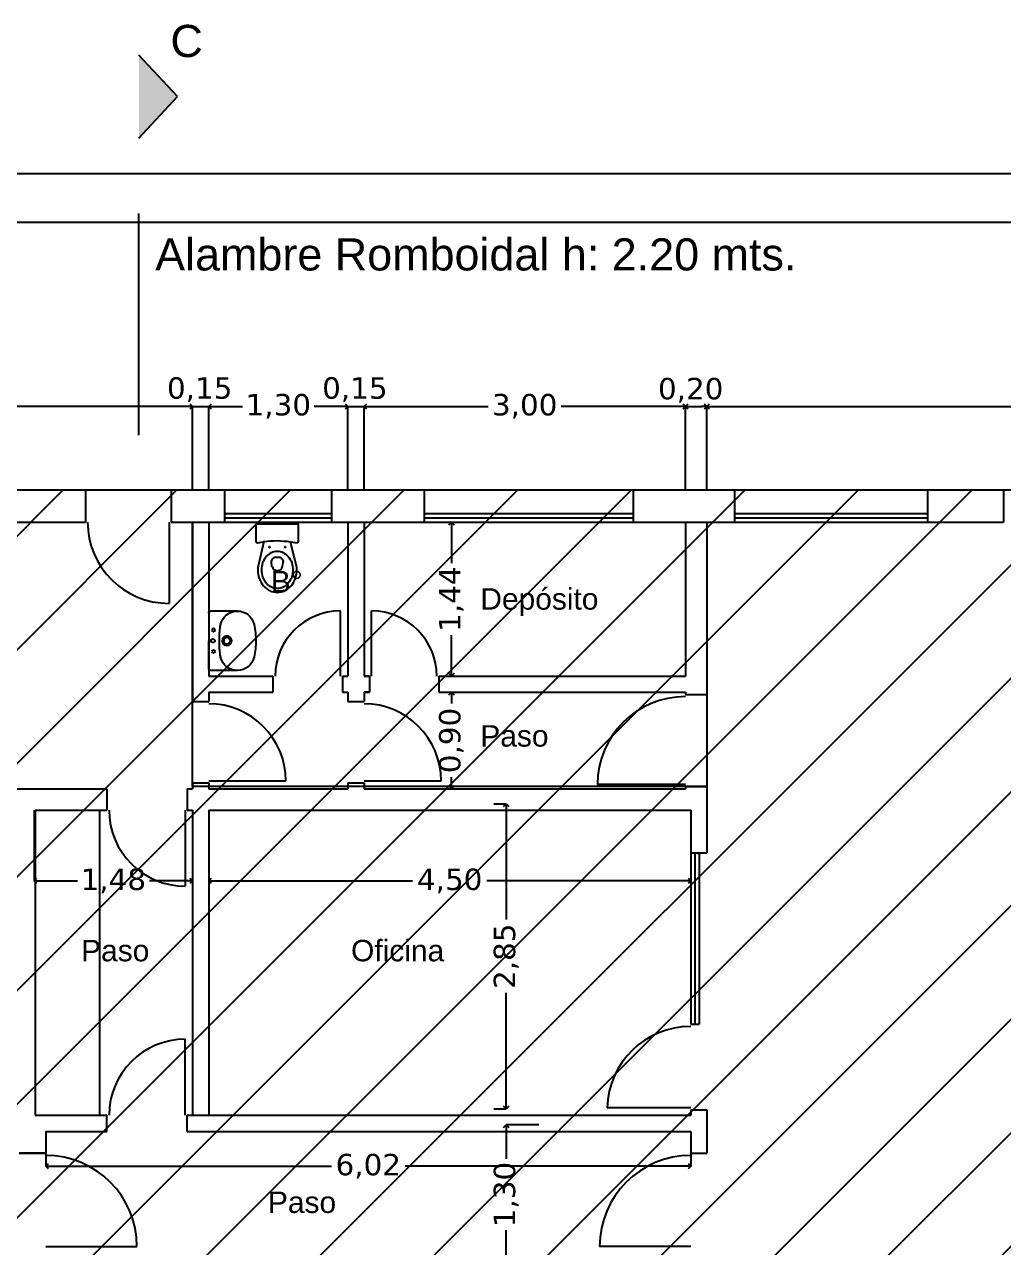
# Model space of a CAD drawing. Header units: inches. Extents: x 17 to 643, y -49 to 16.
# Drawn here: x 27.01 to 36.15, y 4.39 to 15.81 of the extents above; entities that cross this region are included whole.
import ezdxf

# ---------------------------------------------------------------- set-up
doc = ezdxf.new("R2010")
doc.units = ezdxf.units.IN
doc.header["$MEASUREMENT"] = 0
doc.linetypes.add('ACAD_ISO04W100', pattern=[30, 24, -3, 0, -3])
doc.layers.get('Defpoints').update_dxf_attribs({"color": 4})
for name, color, linetype in [('03 Auxiliar 2', 251, 'Continuous'), ('A-ARTEFACTOS', 1, 'Continuous'), ('Capa1', 8, 'Continuous'), ('Capa2', 252, 'Continuous'), ('EXISTENTE', 251, 'Continuous'), ('LINEA AUXIL.', 251, 'Continuous'), ('SANITARIOS', 1, 'Continuous')]:
    doc.layers.add(name, color=color, linetype=linetype)
doc.layers.add('Capa4', color=5, linetype='Continuous', plot=False)
doc.styles.add('cloacal', font='verdana.ttf')
doc.styles.get("Standard").update_dxf_attribs({"font": 'arial.ttf'})
doc.dimstyles.new('cotas-1', dxfattribs={"dimtxt": 0.2, "dimasz": 0.05, "dimexe": 0, "dimexo": 0, "dimgap": 0.05, "dimtad": 0, "dimzin": 1, "dimtxsty": 'cloacal', "dimblk": 'OPEN90', "dimcen": 0.05, "dimclrd": 256, "dimclre": 256, "dimclrt": 256, "dimadec": 0, "dimazin": 0, "dimtfac": 1, "dimtmove": 0, "dimatfit": 3, "dimldrblk": 'OPEN90', "dimfxl": 1, "dimfrac": 2, "dimlwd": -1, "dimarcsym": 0})

# ---------------------------------------------------------------- blocks, each defined once
blk = doc.blocks.new('_Open90')
at = {"color": 0, "linetype": 'ByBlock', "lineweight": -2}
for p, q in [((0, 0), (-1, 0)), ((-0.5, 0.5), (0, 0)), ((0, 0), (-0.5, -0.5))]:
    blk.add_line(p, q, dxfattribs=at)
blk = doc.blocks.new('*D12')
at = {"layer": 'Defpoints', "color": 0, "transparency": 16777216}
for p in [(93.168, 14.415), (17.968, 13.961), (93.168, 13.961)]:
    blk.add_point(p, dxfattribs=at)
at = {"layer": 'LINEA AUXIL.', "lineweight": -2, "transparency": 16777216}
for p, q in [((17.968, 13.961), (17.968, 14.415)), ((93.168, 13.961), (93.168, 14.415))]:
    blk.add_line(p, q, dxfattribs=at)
at = {"layer": 'LINEA AUXIL.', "transparency": 16777216}
for p, q in [((18.018, 14.415), (55.138, 14.415)), ((93.118, 14.415), (55.999, 14.415))]:
    blk.add_line(p, q, dxfattribs=at)
at = {"layer": 'LINEA AUXIL.', "transparency": 16777216, "xscale": 0.05, "yscale": 0.05, "zscale": 0.05, "rotation": 180}
blk.add_blockref('_Open90', (17.968, 14.415), dxfattribs=at)
at = {"layer": 'LINEA AUXIL.', "transparency": 16777216, "xscale": 0.05, "yscale": 0.05, "zscale": 0.05}
blk.add_blockref('_Open90', (93.168, 14.415), dxfattribs=at)
at = {"layer": 'LINEA AUXIL.', "transparency": 16777216, "insert": (55.568, 14.415), "char_height": 0.2, "attachment_point": 5, "style": 'cloacal'}
blk.add_mtext('75,20', dxfattribs=at)
blk = doc.blocks.new('*D27')
at = {"layer": 'Defpoints', "color": 0, "transparency": 16777216}
for p in [(33.378, 12.241), (33.378, 11.461), (46.098, 11.461)]:
    blk.add_point(p, dxfattribs=at)
at = {"layer": 'LINEA AUXIL.', "lineweight": -2, "transparency": 16777216}
for p, q in [((33.378, 11.461), (33.378, 12.241)), ((46.098, 11.461), (46.098, 12.241))]:
    blk.add_line(p, q, dxfattribs=at)
at = {"layer": 'LINEA AUXIL.', "transparency": 16777216}
for p, q in [((33.428, 12.241), (39.316, 12.241)), ((46.048, 12.241), (40.16, 12.241))]:
    blk.add_line(p, q, dxfattribs=at)
at = {"layer": 'LINEA AUXIL.', "transparency": 16777216, "xscale": 0.05, "yscale": 0.05, "zscale": 0.05, "rotation": 180}
blk.add_blockref('_Open90', (33.378, 12.241), dxfattribs=at)
at = {"layer": 'LINEA AUXIL.', "transparency": 16777216, "xscale": 0.05, "yscale": 0.05, "zscale": 0.05}
blk.add_blockref('_Open90', (46.098, 12.241), dxfattribs=at)
at = {"layer": 'LINEA AUXIL.', "transparency": 16777216, "insert": (39.738, 12.241), "char_height": 0.2, "attachment_point": 5, "style": 'cloacal'}
blk.add_mtext('12,72', dxfattribs=at)
blk = doc.blocks.new('*D28')
at = {"layer": 'Defpoints', "color": 0, "transparency": 16777216}
for p in [(30.178, 12.241), (30.178, 11.461), (33.178, 11.461)]:
    blk.add_point(p, dxfattribs=at)
at = {"layer": 'LINEA AUXIL.', "lineweight": -2, "transparency": 16777216}
for p, q in [((30.178, 11.461), (30.178, 12.241)), ((33.178, 11.461), (33.178, 12.241))]:
    blk.add_line(p, q, dxfattribs=at)
at = {"layer": 'LINEA AUXIL.', "transparency": 16777216}
for p, q in [((30.228, 12.241), (31.336, 12.241)), ((33.128, 12.241), (32.02, 12.241))]:
    blk.add_line(p, q, dxfattribs=at)
at = {"layer": 'LINEA AUXIL.', "transparency": 16777216, "xscale": 0.05, "yscale": 0.05, "zscale": 0.05, "rotation": 180}
blk.add_blockref('_Open90', (30.178, 12.241), dxfattribs=at)
at = {"layer": 'LINEA AUXIL.', "transparency": 16777216, "xscale": 0.05, "yscale": 0.05, "zscale": 0.05}
blk.add_blockref('_Open90', (33.178, 12.241), dxfattribs=at)
at = {"layer": 'LINEA AUXIL.', "transparency": 16777216, "insert": (31.678, 12.241), "char_height": 0.2, "attachment_point": 5, "style": 'cloacal'}
blk.add_mtext('3,00', dxfattribs=at)
blk = doc.blocks.new('*D29')
at = {"layer": 'Defpoints', "color": 0, "transparency": 16777216}
for p in [(28.728, 12.241), (28.728, 11.461), (30.028, 11.461)]:
    blk.add_point(p, dxfattribs=at)
at = {"layer": 'LINEA AUXIL.', "lineweight": -2, "transparency": 16777216}
for p, q in [((28.728, 11.461), (28.728, 12.241)), ((30.028, 11.461), (30.028, 12.241))]:
    blk.add_line(p, q, dxfattribs=at)
at = {"layer": 'LINEA AUXIL.', "transparency": 16777216}
for p, q in [((28.778, 12.241), (29.044, 12.241)), ((29.978, 12.241), (29.713, 12.241))]:
    blk.add_line(p, q, dxfattribs=at)
at = {"layer": 'LINEA AUXIL.', "transparency": 16777216, "xscale": 0.05, "yscale": 0.05, "zscale": 0.05, "rotation": 180}
blk.add_blockref('_Open90', (28.728, 12.241), dxfattribs=at)
at = {"layer": 'LINEA AUXIL.', "transparency": 16777216, "xscale": 0.05, "yscale": 0.05, "zscale": 0.05}
blk.add_blockref('_Open90', (30.028, 12.241), dxfattribs=at)
at = {"layer": 'LINEA AUXIL.', "transparency": 16777216, "insert": (29.378, 12.241), "char_height": 0.2, "attachment_point": 5, "style": 'cloacal'}
blk.add_mtext('1,30', dxfattribs=at)
blk = doc.blocks.new('*D30')
at = {"layer": 'Defpoints', "color": 0, "transparency": 16777216}
for p in [(28.578, 12.241), (24.178, 11.461), (28.578, 11.461)]:
    blk.add_point(p, dxfattribs=at)
at = {"layer": 'LINEA AUXIL.', "lineweight": -2, "transparency": 16777216}
for p, q in [((24.178, 11.461), (24.178, 12.241)), ((28.578, 11.461), (28.578, 12.241))]:
    blk.add_line(p, q, dxfattribs=at)
at = {"layer": 'LINEA AUXIL.', "transparency": 16777216}
for p, q in [((24.228, 12.241), (26.03, 12.241)), ((28.528, 12.241), (26.726, 12.241))]:
    blk.add_line(p, q, dxfattribs=at)
at = {"layer": 'LINEA AUXIL.', "transparency": 16777216, "xscale": 0.05, "yscale": 0.05, "zscale": 0.05, "rotation": 180}
blk.add_blockref('_Open90', (24.178, 12.241), dxfattribs=at)
at = {"layer": 'LINEA AUXIL.', "transparency": 16777216, "xscale": 0.05, "yscale": 0.05, "zscale": 0.05}
blk.add_blockref('_Open90', (28.578, 12.241), dxfattribs=at)
at = {"layer": 'LINEA AUXIL.', "transparency": 16777216, "insert": (26.378, 12.241), "char_height": 0.2, "attachment_point": 5, "style": 'cloacal'}
blk.add_mtext('4,40', dxfattribs=at)
blk = doc.blocks.new('*D41')
at = {"layer": 'Defpoints', "color": 0, "transparency": 16777216}
for p in [(27.098, 8.471), (28.578, 8.471), (28.578, 7.809)]:
    blk.add_point(p, dxfattribs=at)
at = {"layer": 'LINEA AUXIL.', "lineweight": -2, "transparency": 16777216}
for p, q in [((27.098, 8.471), (27.098, 7.809)), ((28.578, 8.471), (28.578, 7.809))]:
    blk.add_line(p, q, dxfattribs=at)
at = {"layer": 'LINEA AUXIL.', "transparency": 16777216}
for p, q in [((27.148, 7.809), (27.503, 7.809)), ((28.528, 7.809), (28.174, 7.809))]:
    blk.add_line(p, q, dxfattribs=at)
at = {"layer": 'LINEA AUXIL.', "transparency": 16777216, "xscale": 0.05, "yscale": 0.05, "zscale": 0.05, "rotation": 180}
blk.add_blockref('_Open90', (27.098, 7.809), dxfattribs=at)
at = {"layer": 'LINEA AUXIL.', "transparency": 16777216, "xscale": 0.05, "yscale": 0.05, "zscale": 0.05}
blk.add_blockref('_Open90', (28.578, 7.809), dxfattribs=at)
at = {"layer": 'LINEA AUXIL.', "transparency": 16777216, "insert": (27.838, 7.809), "char_height": 0.2, "attachment_point": 5, "style": 'cloacal'}
blk.add_mtext('1,48', dxfattribs=at)
blk = doc.blocks.new('*D42')
at = {"layer": 'Defpoints', "color": 0, "transparency": 16777216}
for p in [(28.728, 8.471), (33.228, 8.471), (33.228, 7.809)]:
    blk.add_point(p, dxfattribs=at)
at = {"layer": 'LINEA AUXIL.', "lineweight": -2, "transparency": 16777216}
for p, q in [((28.728, 8.471), (28.728, 7.809)), ((33.228, 8.471), (33.228, 7.809))]:
    blk.add_line(p, q, dxfattribs=at)
at = {"layer": 'LINEA AUXIL.', "transparency": 16777216}
for p, q in [((28.778, 7.809), (30.63, 7.809)), ((33.178, 7.809), (31.326, 7.809))]:
    blk.add_line(p, q, dxfattribs=at)
at = {"layer": 'LINEA AUXIL.', "transparency": 16777216, "xscale": 0.05, "yscale": 0.05, "zscale": 0.05, "rotation": 180}
blk.add_blockref('_Open90', (28.728, 7.809), dxfattribs=at)
at = {"layer": 'LINEA AUXIL.', "transparency": 16777216, "xscale": 0.05, "yscale": 0.05, "zscale": 0.05}
blk.add_blockref('_Open90', (33.228, 7.809), dxfattribs=at)
at = {"layer": 'LINEA AUXIL.', "transparency": 16777216, "insert": (30.978, 7.809), "char_height": 0.2, "attachment_point": 5, "style": 'cloacal'}
blk.add_mtext('4,50', dxfattribs=at)
blk = doc.blocks.new('*D45')
at = {"layer": 'Defpoints', "color": 0, "transparency": 16777216}
for p in [(27.208, 5.471), (33.228, 5.471), (33.228, 5.145)]:
    blk.add_point(p, dxfattribs=at)
at = {"layer": 'LINEA AUXIL.', "lineweight": -2, "transparency": 16777216}
for p, q in [((27.208, 5.471), (27.208, 5.145)), ((33.228, 5.471), (33.228, 5.145))]:
    blk.add_line(p, q, dxfattribs=at)
at = {"layer": 'LINEA AUXIL.', "transparency": 16777216}
for p, q in [((27.258, 5.145), (29.874, 5.145)), ((33.178, 5.145), (30.563, 5.145))]:
    blk.add_line(p, q, dxfattribs=at)
at = {"layer": 'LINEA AUXIL.', "transparency": 16777216, "xscale": 0.05, "yscale": 0.05, "zscale": 0.05, "rotation": 180}
blk.add_blockref('_Open90', (27.208, 5.145), dxfattribs=at)
at = {"layer": 'LINEA AUXIL.', "transparency": 16777216, "xscale": 0.05, "yscale": 0.05, "zscale": 0.05}
blk.add_blockref('_Open90', (33.228, 5.145), dxfattribs=at)
at = {"layer": 'LINEA AUXIL.', "transparency": 16777216, "insert": (30.218, 5.145), "char_height": 0.2, "attachment_point": 5, "style": 'cloacal'}
blk.add_mtext('6,02', dxfattribs=at)
blk = doc.blocks.new('*D50')
at = {"layer": 'Defpoints', "color": 0, "transparency": 16777216}
for p in [(31.81, 5.531), (31.505, 4.231), (31.81, 4.231)]:
    blk.add_point(p, dxfattribs=at)
at = {"layer": 'LINEA AUXIL.', "lineweight": -2, "transparency": 16777216}
for p, q in [((31.81, 5.531), (31.505, 5.531)), ((31.81, 4.231), (31.505, 4.231))]:
    blk.add_line(p, q, dxfattribs=at)
at = {"layer": 'LINEA AUXIL.', "transparency": 16777216}
for p, q in [((31.505, 5.481), (31.505, 5.216)), ((31.505, 4.281), (31.505, 4.547))]:
    blk.add_line(p, q, dxfattribs=at)
at = {"layer": 'LINEA AUXIL.', "transparency": 16777216, "xscale": 0.05, "yscale": 0.05, "zscale": 0.05}
for p, rotation in [((31.505, 5.531), 90), ((31.505, 4.231), 270)]:
    blk.add_blockref('_Open90', p, dxfattribs=dict(at, rotation=rotation))
at = {"layer": 'LINEA AUXIL.', "transparency": 16777216, "insert": (31.505, 4.881), "char_height": 0.2, "attachment_point": 5, "rotation": 90, "style": 'cloacal'}
blk.add_mtext('1,30', dxfattribs=at)
blk = doc.blocks.new('*D51')
at = {"layer": 'Defpoints', "color": 0, "transparency": 16777216}
for p in [(31.389, 8.531), (31.505, 8.531), (31.389, 5.681)]:
    blk.add_point(p, dxfattribs=at)
at = {"layer": 'LINEA AUXIL.', "lineweight": -2, "transparency": 16777216}
for p, q in [((31.389, 8.531), (31.505, 8.531)), ((31.389, 5.681), (31.505, 5.681))]:
    blk.add_line(p, q, dxfattribs=at)
at = {"layer": 'LINEA AUXIL.', "transparency": 16777216}
for p, q in [((31.505, 8.481), (31.505, 7.448)), ((31.505, 5.731), (31.505, 6.764))]:
    blk.add_line(p, q, dxfattribs=at)
at = {"layer": 'LINEA AUXIL.', "transparency": 16777216, "xscale": 0.05, "yscale": 0.05, "zscale": 0.05}
for p, rotation in [((31.505, 8.531), 90), ((31.505, 5.681), 270)]:
    blk.add_blockref('_Open90', p, dxfattribs=dict(at, rotation=rotation))
at = {"layer": 'LINEA AUXIL.', "transparency": 16777216, "insert": (31.505, 7.106), "char_height": 0.2, "attachment_point": 5, "rotation": 90, "style": 'cloacal'}
blk.add_mtext('2,85', dxfattribs=at)
blk = doc.blocks.new('*D52')
at = {"layer": 'Defpoints', "color": 0, "transparency": 16777216}
for p in [(30.878, 9.571), (30.878, 8.671), (30.994, 8.671)]:
    blk.add_point(p, dxfattribs=at)
at = {"layer": 'LINEA AUXIL.', "lineweight": -2, "transparency": 16777216}
for p, q in [((30.878, 9.571), (30.994, 9.571)), ((30.878, 8.671), (30.994, 8.671))]:
    blk.add_line(p, q, dxfattribs=at)
at = {"layer": 'LINEA AUXIL.', "transparency": 16777216}
for p, q in [((30.994, 9.521), (30.994, 9.465)), ((30.994, 8.721), (30.994, 8.777))]:
    blk.add_line(p, q, dxfattribs=at)
at = {"layer": 'LINEA AUXIL.', "transparency": 16777216, "xscale": 0.05, "yscale": 0.05, "zscale": 0.05}
for p, rotation in [((30.994, 9.571), 90), ((30.994, 8.671), 270)]:
    blk.add_blockref('_Open90', p, dxfattribs=dict(at, rotation=rotation))
at = {"layer": 'LINEA AUXIL.', "transparency": 16777216, "insert": (30.994, 9.121), "char_height": 0.2, "attachment_point": 5, "rotation": 90, "style": 'cloacal'}
blk.add_mtext('0,90', dxfattribs=at)
blk = doc.blocks.new('*D53')
at = {"layer": 'Defpoints', "color": 0, "transparency": 16777216}
for p in [(30.878, 11.161), (30.994, 11.161), (30.878, 9.721)]:
    blk.add_point(p, dxfattribs=at)
at = {"layer": 'LINEA AUXIL.', "lineweight": -2, "transparency": 16777216}
for p, q in [((30.878, 11.161), (30.994, 11.161)), ((30.878, 9.721), (30.994, 9.721))]:
    blk.add_line(p, q, dxfattribs=at)
at = {"layer": 'LINEA AUXIL.', "transparency": 16777216}
for p, q in [((30.994, 11.111), (30.994, 10.778)), ((30.994, 9.771), (30.994, 10.104))]:
    blk.add_line(p, q, dxfattribs=at)
at = {"layer": 'LINEA AUXIL.', "transparency": 16777216, "xscale": 0.05, "yscale": 0.05, "zscale": 0.05}
for p, rotation in [((30.994, 11.161), 90), ((30.994, 9.721), 270)]:
    blk.add_blockref('_Open90', p, dxfattribs=dict(at, rotation=rotation))
at = {"layer": 'LINEA AUXIL.', "transparency": 16777216, "insert": (30.994, 10.441), "char_height": 0.2, "attachment_point": 5, "rotation": 90, "style": 'cloacal'}
blk.add_mtext('1,44', dxfattribs=at)
blk = doc.blocks.new('BACH')
at = {"layer": '03 Auxiliar 2'}
for p, q in [((3333.218, 1803.54), (3333.466, 1803.54)), ((3333.486, 1803.52), (3333.486, 1803.262)), ((3333.486, 1803.004), (3333.486, 1803.262)), ((3333.218, 1802.984), (3333.466, 1802.984))]:
    blk.add_line(p, q, dxfattribs=at)
for centre, radius in [((3333.316, 1803.262), 0.045), ((3333.316, 1803.262), 0.03), ((3333.441, 1803.362), 0.015), ((3333.441, 1803.162), 0.015)]:
    blk.add_circle(centre, radius, dxfattribs=at)
for centre, radius, start, end in [((3333.218, 1803.38), 0.16, 12.0967, 168.2639), ((3333.466, 1803.52), 0.02, 0, 90), ((3333.786, 1803.262), 0.74, 168.2639, 180), ((3332.934, 1803.319), 0.45, 3.1243, 12.0967), ((3331.886, 1803.262), 1.5, 0, 3.1243), ((3333.446, 1803.262), 0.0175, 0, 180), ((3333.786, 1803.262), 0.74, 180, 191.7361), ((3332.934, 1803.204), 0.45, 347.9033, 356.8757), ((3331.886, 1803.262), 1.5, 356.8757, 0), ((3333.446, 1803.262), 0.0175, 180, 0), ((3333.218, 1803.144), 0.16, 191.7361, 347.9033), ((3333.466, 1803.004), 0.02, 270, 0)]:
    blk.add_arc(centre, radius, start, end, dxfattribs=at)
blk = doc.blocks.new('inodoro')
at = {"layer": '03 Auxiliar 2'}
for p, q in [((0.192, 0), (-0.192, 0)), ((-0.2, -0.008), (-0.2, -0.159)), ((0.2, -0.159), (0.2, -0.008)), ((-0.185, -0.174), (-0.13, -0.164)), ((-0.124, -0.163), (-0.179, -0.391)), ((0.18, -0.391), (0.125, -0.164)), ((0.13, -0.164), (0.185, -0.174)), ((0.017, -0.311), (-0.016, -0.311)), ((-0.049, -0.394), (-0.055, -0.358)), ((-0.048, -0.395), (-0.049, -0.392)), ((0.05, -0.394), (0.056, -0.358)), ((0.05, -0.395), (0.05, -0.394))]:
    blk.add_line(p, q, dxfattribs=at)
blk.add_lwpolyline([(-0.124, -0.163, -0.026853), (0, -0.154, -0.027118), (0.125, -0.164)], format="xyb", dxfattribs=at)
blk.add_lwpolyline([(0.001, -0.602, -0.116068), (-0.054, -0.589, -0.104119), (-0.102, -0.551, -0.090734), (-0.133, -0.495, -0.083107), (-0.145, -0.427, -0.083107), (-0.133, -0.359, -0.090734), (-0.102, -0.303, -0.104119), (-0.054, -0.265, -0.116068), (0.001, -0.252, -0.116068), (0.055, -0.265, -0.104119), (0.103, -0.303, -0.090734), (0.135, -0.359, -0.083107), (0.146, -0.427, -0.083107), (0.135, -0.495, -0.090734), (0.103, -0.551, -0.104119), (0.055, -0.589, -0.116068)], format="xyb", close=True, dxfattribs=at)
for centre in [(-0.073, -0.215), (0.074, -0.215)]:
    blk.add_circle(centre, 0.005, dxfattribs=at)
for centre, radius, start, end in [((-0.192, -0.008), 0.008, 90, 180), ((0.192, -0.008), 0.008, 360, 90), ((-0.185, -0.159), 0.015, 180, 270), ((0.026, -1.314), 1.16, 97.4474, 97.7443), ((0.185, -0.159), 0.015, 270, 0), ((-0.016, -0.351), 0.04, 90, 190.1096), ((0.017, -0.351), 0.04, 349.8904, 90), ((0.059, -0.427), 0.241, 171.4375, 180), ((0.059, -0.427), 0.241, 180, 199.7974), ((0.001, -0.384), 0.05, 191.7999, 270), ((0.001, -0.384), 0.05, 270, 348.2001), ((-0.058, -0.427), 0.241, 340.2026, 360), ((-0.058, -0.427), 0.241, 360, 8.5625), ((0.031, -0.437), 0.211, 199.7974, 220.9922), ((-0.029, -0.437), 0.211, 319.0078, 340.2026), ((0.012, -0.453), 0.186, 220.9922, 244.5162), ((0.001, -0.478), 0.159, 244.5162, 270), ((0.001, -0.478), 0.159, 270, 295.4838), ((-0.011, -0.453), 0.186, 295.4838, 319.0078)]:
    blk.add_arc(centre, radius, start, end, dxfattribs=at)
blk = doc.blocks.new('*D132')
at = {"layer": 'Defpoints', "color": 0, "transparency": 16777216}
for p in [(28.728, 12.241), (28.578, 11.461), (28.728, 11.461)]:
    blk.add_point(p, dxfattribs=at)
at = {"layer": 'LINEA AUXIL.', "transparency": 16777216}
for p, q in [((28.528, 12.241), (28.478, 12.241)), ((28.578, 12.241), (28.728, 12.241)), ((28.778, 12.241), (28.828, 12.241))]:
    blk.add_line(p, q, dxfattribs=at)
at = {"layer": 'LINEA AUXIL.', "lineweight": -2, "transparency": 16777216}
for p, q in [((28.578, 11.461), (28.578, 12.241)), ((28.728, 11.461), (28.728, 12.241))]:
    blk.add_line(p, q, dxfattribs=at)
at = {"layer": 'LINEA AUXIL.', "transparency": 16777216, "xscale": 0.05, "yscale": 0.05, "zscale": 0.05}
blk.add_blockref('_Open90', (28.578, 12.241), dxfattribs=at)
at = {"layer": 'LINEA AUXIL.', "transparency": 16777216, "xscale": 0.05, "yscale": 0.05, "zscale": 0.05, "rotation": 180}
blk.add_blockref('_Open90', (28.728, 12.241), dxfattribs=at)
at = {"layer": 'LINEA AUXIL.', "transparency": 16777216, "insert": (28.644, 12.397), "char_height": 0.2, "attachment_point": 5, "style": 'cloacal'}
blk.add_mtext('0,15', dxfattribs=at)
blk = doc.blocks.new('*D133')
at = {"layer": 'Defpoints', "color": 0, "transparency": 16777216}
for p in [(30.178, 12.241), (30.028, 11.461), (30.178, 11.461)]:
    blk.add_point(p, dxfattribs=at)
at = {"layer": 'LINEA AUXIL.', "transparency": 16777216}
for p, q in [((29.978, 12.241), (29.928, 12.241)), ((30.028, 12.241), (30.178, 12.241)), ((30.228, 12.241), (30.278, 12.241))]:
    blk.add_line(p, q, dxfattribs=at)
at = {"layer": 'LINEA AUXIL.', "lineweight": -2, "transparency": 16777216}
for p, q in [((30.028, 11.461), (30.028, 12.241)), ((30.178, 11.461), (30.178, 12.241))]:
    blk.add_line(p, q, dxfattribs=at)
at = {"layer": 'LINEA AUXIL.', "transparency": 16777216, "xscale": 0.05, "yscale": 0.05, "zscale": 0.05}
blk.add_blockref('_Open90', (30.028, 12.241), dxfattribs=at)
at = {"layer": 'LINEA AUXIL.', "transparency": 16777216, "xscale": 0.05, "yscale": 0.05, "zscale": 0.05, "rotation": 180}
blk.add_blockref('_Open90', (30.178, 12.241), dxfattribs=at)
at = {"layer": 'LINEA AUXIL.', "transparency": 16777216, "insert": (30.093, 12.397), "char_height": 0.2, "attachment_point": 5, "style": 'cloacal'}
blk.add_mtext('0,15', dxfattribs=at)
blk = doc.blocks.new('*D134')
at = {"layer": 'Defpoints', "color": 0, "transparency": 16777216}
for p in [(33.378, 12.241), (33.178, 11.461), (33.378, 11.461)]:
    blk.add_point(p, dxfattribs=at)
at = {"layer": 'LINEA AUXIL.', "lineweight": -2, "transparency": 16777216}
for p, q in [((33.178, 11.461), (33.178, 12.241)), ((33.378, 11.461), (33.378, 12.241))]:
    blk.add_line(p, q, dxfattribs=at)
at = {"layer": 'LINEA AUXIL.', "transparency": 16777216}
blk.add_line((33.228, 12.241), (33.328, 12.241), dxfattribs=at)
at = {"layer": 'LINEA AUXIL.', "transparency": 16777216, "xscale": 0.05, "yscale": 0.05, "zscale": 0.05, "rotation": 180}
blk.add_blockref('_Open90', (33.178, 12.241), dxfattribs=at)
at = {"layer": 'LINEA AUXIL.', "transparency": 16777216, "xscale": 0.05, "yscale": 0.05, "zscale": 0.05}
blk.add_blockref('_Open90', (33.378, 12.241), dxfattribs=at)
at = {"layer": 'LINEA AUXIL.', "transparency": 16777216, "insert": (33.228, 12.391), "char_height": 0.2, "attachment_point": 5, "style": 'cloacal'}
blk.add_mtext('0,20', dxfattribs=at)

msp = doc.modelspace()

# ---------------------------------------------------------------- hatches: boundary and pattern name
h = msp.add_hatch(color=256)
h.dxf.hatch_style = 1
h.paths.add_polyline_path([(28.077, 14.746), (28.077, 15.519), (28.437, 15.133)])
at = {"layer": 'EXISTENTE'}
h = msp.add_hatch(dxfattribs=at)
h.set_pattern_fill('ANSI31', color=256, scale=6)
h.paths.add_polyline_path([(20.968, 11.461), (46.398, 11.461), (46.398, -2.739), (20.968, -2.739)])
h.paths.add_polyline_path([(57.058, 11.461), (76.858, 11.461), (76.858, 1.261), (57.058, 1.261)])

# ---------------------------------------------------------------- linework, layer by layer
for p, q in [((28.437, 15.133), (28.077, 15.519)), ((28.077, 14.746), (28.437, 15.133)), ((28.077, 11.971), (28.077, 14.042)), ((26.192, 11.461), (27.578, 11.461)), ((27.578, 11.461), (27.578, 11.161)), ((28.378, 11.461), (28.378, 11.161)), ((28.378, 11.461), (28.878, 11.461)), ((28.878, 11.161), (28.878, 11.461)), ((29.878, 11.161), (29.878, 11.461)), ((29.878, 11.461), (30.74, 11.461)), ((30.74, 11.461), (30.74, 11.161)), ((32.69, 11.461), (32.69, 11.161)), ((32.69, 11.461), (33.638, 11.461)), ((33.638, 11.461), (33.638, 11.161)), ((35.438, 11.461), (36.148, 11.461)), ((35.438, 11.461), (35.438, 11.161)), ((35.438, 11.461), (36.148, 11.461)), ((36.148, 11.461), (36.148, 11.161)), ((26.192, 11.161), (27.578, 11.161)), ((28.378, 11.161), (28.578, 11.161)), ((28.578, 11.161), (28.578, 9.484)), ((28.728, 11.161), (28.728, 9.721)), ((28.728, 11.161), (28.878, 11.161)), ((29.878, 11.161), (30.028, 11.161)), ((30.028, 11.161), (30.028, 9.721)), ((30.178, 11.161), (30.178, 9.721)), ((30.178, 11.161), (30.74, 11.161)), ((32.69, 11.161), (33.178, 11.161)), ((33.178, 11.161), (33.178, 9.721)), ((33.378, 11.161), (33.378, 9.551)), ((33.378, 11.161), (33.638, 11.161)), ((35.438, 11.161), (36.148, 11.161)), ((35.438, 11.161), (36.148, 11.161)), ((28.728, 9.721), (29.328, 9.721)), ((29.328, 9.721), (29.328, 9.571)), ((29.978, 9.721), (29.978, 9.571)), ((29.978, 9.721), (30.028, 9.721)), ((30.178, 9.721), (30.228, 9.721)), ((30.228, 9.721), (30.178, 9.721)), ((30.228, 9.721), (30.228, 9.571)), ((30.878, 9.721), (30.878, 9.571)), ((30.878, 9.721), (33.178, 9.721)), ((28.578, 9.589), (28.578, 9.484)), ((28.578, 9.484), (28.728, 9.484)), ((28.728, 9.571), (29.328, 9.571)), ((28.728, 9.571), (28.728, 9.484)), ((29.978, 9.571), (30.028, 9.571)), ((30.028, 9.571), (30.028, 9.484)), ((30.028, 9.571), (30.028, 9.484)), ((30.028, 9.484), (30.178, 9.484)), ((30.178, 9.571), (30.228, 9.571)), ((30.178, 9.571), (30.178, 9.484)), ((30.228, 9.571), (30.178, 9.571)), ((30.878, 9.571), (33.178, 9.571)), ((33.178, 9.571), (33.178, 9.551)), ((33.178, 9.551), (33.378, 9.551)), ((28.578, 8.724), (28.578, 8.671)), ((28.578, 8.724), (28.728, 8.724)), ((28.578, 8.724), (28.578, 8.671)), ((28.728, 8.724), (28.728, 8.671)), ((30.028, 8.724), (30.028, 8.671)), ((30.028, 8.724), (30.178, 8.724)), ((30.178, 8.724), (30.178, 8.671)), ((33.178, 8.691), (33.378, 8.691)), ((33.178, 8.691), (33.178, 8.671)), ((33.378, 8.691), (33.378, 8.071)), ((24.178, 8.671), (27.778, 8.671)), ((27.778, 8.671), (27.778, 8.471)), ((28.528, 8.671), (28.528, 8.471)), ((28.528, 8.671), (28.578, 8.671)), ((28.728, 8.671), (30.028, 8.671)), ((30.178, 8.671), (33.178, 8.671)), ((27.108, 8.471), (27.108, 5.621)), ((27.108, 8.471), (27.778, 8.471)), ((28.528, 8.471), (28.578, 8.471)), ((28.578, 8.471), (28.578, 5.621)), ((28.728, 8.471), (28.728, 5.621)), ((28.728, 8.471), (33.228, 8.471)), ((33.228, 8.471), (33.228, 8.071)), ((33.228, 8.071), (33.378, 8.071)), ((27.108, 5.621), (27.778, 5.621)), ((27.778, 5.471), (27.778, 5.621)), ((28.528, 5.621), (28.578, 5.621)), ((28.528, 5.471), (28.528, 5.621)), ((28.528, 5.621), (33.228, 5.621)), ((33.228, 5.671), (33.378, 5.671)), ((33.228, 5.671), (33.228, 5.621)), ((33.378, 5.671), (33.378, 5.266)), ((27.208, 5.471), (27.208, 5.266)), ((27.208, 5.471), (27.778, 5.471)), ((28.528, 5.471), (33.228, 5.471)), ((33.228, 5.471), (33.228, 5.266)), ((26.958, 5.266), (27.208, 5.266)), ((27.208, 5.266), (26.958, 5.266)), ((27.208, 5.266), (27.058, 5.266)), ((33.228, 5.266), (33.378, 5.266))]:
    msp.add_line(p, q)
at = {"layer": 'Capa1', "linetype": 'ACAD_ISO04W100'}
msp.add_line((17.968, 13.961), (93.168, 13.961), dxfattribs=at)
at = {"layer": 'Capa2'}
for p, q in [((28.878, 11.461), (29.878, 11.461)), ((30.74, 11.461), (32.69, 11.461)), ((33.638, 11.461), (35.438, 11.461)), ((36.148, 11.461), (37.948, 11.461)), ((28.878, 11.241), (29.878, 11.241)), ((28.878, 11.201), (29.878, 11.201)), ((30.74, 11.241), (32.69, 11.241)), ((30.74, 11.201), (32.69, 11.201)), ((33.638, 11.241), (35.438, 11.241)), ((33.638, 11.201), (35.438, 11.201)), ((28.358, 11.161), (28.358, 10.401)), ((28.878, 11.161), (29.878, 11.161)), ((30.74, 11.161), (32.69, 11.161)), ((33.638, 11.161), (35.438, 11.161)), ((29.958, 9.721), (29.958, 10.331)), ((30.248, 9.721), (30.248, 10.331)), ((28.728, 8.744), (29.448, 8.744)), ((30.178, 8.744), (30.898, 8.744)), ((33.178, 8.711), (32.358, 8.711)), ((27.708, 8.471), (27.708, 5.621)), ((28.508, 8.471), (28.508, 7.761)), ((33.228, 8.071), (33.228, 6.471)), ((33.268, 8.071), (33.268, 6.471)), ((33.308, 8.071), (33.308, 6.471)), ((33.228, 6.471), (33.308, 6.471)), ((28.508, 5.621), (28.508, 6.331)), ((33.228, 5.691), (32.449, 5.691)), ((27.208, 4.396), (28.058, 4.396)), ((33.228, 4.396), (32.378, 4.396))]:
    msp.add_line(p, q, dxfattribs=at)
for centre, radius, start, end in [((28.358, 11.161), 0.76, 180, 270), ((29.958, 9.721), 0.61, 90, 180), ((30.248, 9.721), 0.61, 0, 90), ((33.178, 8.711), 0.82, 90, 180), ((28.728, 8.744), 0.72, 0, 90), ((30.178, 8.744), 0.72, 0, 90), ((28.508, 8.471), 0.71, 180, 270), ((33.228, 5.671), 0.78, 90, 178.5307), ((28.508, 5.621), 0.71, 90, 180), ((27.208, 4.396), 0.85, 0, 90), ((33.228, 4.396), 0.85, 90, 180)]:
    msp.add_arc(centre, radius, start, end, dxfattribs=at)
at = {"layer": 'Capa4'}
for points in [[(20.968, 11.461), (46.398, 11.461), (46.398, -2.739), (20.968, -2.739)], [(33.378, 8.691), (28.578, 8.691), (28.578, 11.161), (33.378, 11.161)]]:
    msp.add_lwpolyline(points, close=True, dxfattribs=at)
at = {"layer": 'Defpoints'}
msp.add_lwpolyline([(20.968, 11.461), (46.398, 11.461), (46.398, -2.739), (20.968, -2.739), (20.968, 11.461)], close=True, dxfattribs=at)

# ---------------------------------------------------------------- block references
at = {"layer": 'A-ARTEFACTOS', "linetype": 'Continuous'}
msp.add_blockref('inodoro', (29.368, 11.141), dxfattribs=at)
at = {"layer": 'SANITARIOS', "xscale": -1}
msp.add_blockref('BACH', (3362.214, -1793.21), dxfattribs=at)

# ---------------------------------------------------------------- texts
at = {"attachment_point": 1}
for s, width, gutter_width, heights, insert, char_height in [('C', 2.58778, 10, [0], (28.371, 15.803), 0.3), ('\\pxqc;Alambre Romboidal h: 2.20 mts.', 10.60664, 1, [0.305], (25.918, 13.81), 0.3), ('B°', 0.91491, 1, [0], (29.308, 10.705), 0.2), ('Depósito', 0.91491, 1, [0], (31.264, 10.543), 0.2), ('Paso', 0.91491, 1, [0], (31.264, 9.264), 0.2), ('Paso', 0.91491, 1, [0], (27.537, 7.259), 0.2), ('Oficina', 0.91491, 1, [0], (30.057, 7.259), 0.2), ('Paso', 0.91491, 1, [0], (29.281, 4.909), 0.2)]:
    msp.add_mtext_dynamic_manual_height_columns(s, width=width, gutter_width=gutter_width, heights=heights, dxfattribs=dict(at, insert=insert, char_height=char_height))

# ---------------------------------------------------------------- dimensions: what is measured, and where the dimension line sits
at = {"layer": 'LINEA AUXIL.'}
for base, p1, p2, picture, middle in [((93.168, 14.415), (17.968, 13.961), (93.168, 13.961), '*D12', (55.568, 14.415)), ((28.578, 12.241), (24.178, 11.461), (28.578, 11.461), '*D30', (26.378, 12.241)), ((28.728, 12.241), (30.028, 11.461), (28.728, 11.461), '*D29', (29.378, 12.241)), ((30.178, 12.241), (33.178, 11.461), (30.178, 11.461), '*D28', (31.678, 12.241)), ((33.378, 12.241), (46.098, 11.461), (33.378, 11.461), '*D27', (39.738, 12.241)), ((28.578, 7.809), (27.098, 8.471), (28.578, 8.471), '*D41', (27.838, 7.809)), ((33.228, 7.809), (28.728, 8.471), (33.228, 8.471), '*D42', (30.978, 7.809)), ((33.228, 5.145), (27.208, 5.471), (33.228, 5.471), '*D45', (30.218, 5.145))]:
    dim = msp.add_linear_dim(base=base, p1=p1, p2=p2, dimstyle='cotas-1', dxfattribs=at)
    dim.commit()
    dim.dimension.update_dxf_attribs({"geometry": picture, "text_midpoint": middle})
for base, p1, p2, picture, middle in [((28.728, 12.241), (28.578, 11.461), (28.728, 11.461), '*D132', (28.644, 12.397)), ((30.178, 12.241), (30.028, 11.461), (30.178, 11.461), '*D133', (30.093, 12.397)), ((33.378, 12.241), (33.178, 11.461), (33.378, 11.461), '*D134', (33.228, 12.391))]:
    dim = msp.add_linear_dim(base=base, p1=p1, p2=p2, dimstyle='cotas-1', override={"dimtmove": 2}, dxfattribs=at)
    dim.commit()
    dim.dimension.update_dxf_attribs({"geometry": picture, "text_midpoint": middle, "dimtype": 160})
for base, p1, p2, picture, middle in [((30.994, 11.161), (30.878, 9.721), (30.878, 11.161), '*D53', (30.994, 10.441)), ((30.994, 8.671), (30.878, 9.571), (30.878, 8.671), '*D52', (30.994, 9.121)), ((31.505, 8.531), (31.389, 5.681), (31.389, 8.531), '*D51', (31.505, 7.106)), ((31.505, 4.231), (31.81, 5.531), (31.81, 4.231), '*D50', (31.505, 4.881))]:
    dim = msp.add_linear_dim(base=base, p1=p1, p2=p2, angle=90, dimstyle='cotas-1', dxfattribs=at)
    dim.commit()
    dim.dimension.update_dxf_attribs({"geometry": picture, "text_midpoint": middle})

doc.saveas('drawing.dxf')
